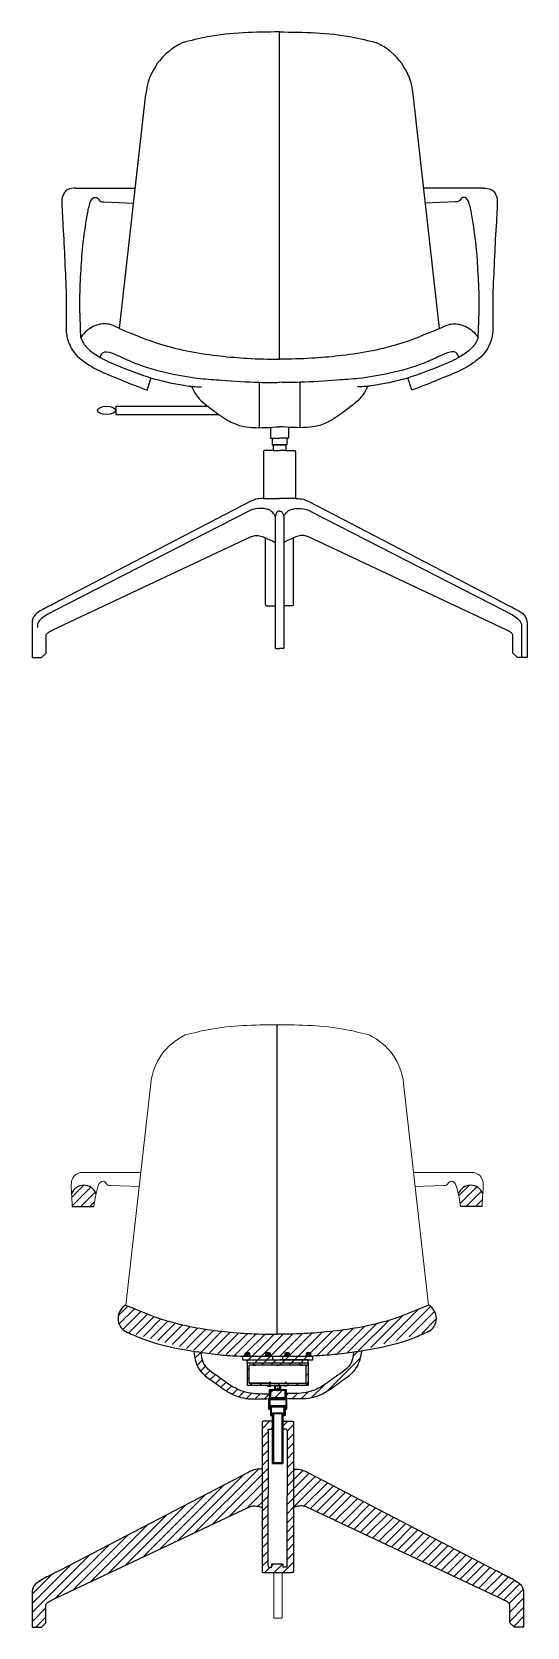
# Model space of a CAD drawing. Header units: inches. Extents: x 10 to 990, y 10 to 623.
# Drawn here: x 764.5 to 831.2, y 406.2 to 621.5 of the extents above; entities that cross this region are included whole.
import ezdxf

# ---------------------------------------------------------------- set-up
doc = ezdxf.new("R2010")
doc.units = ezdxf.units.IN
doc.header["$MEASUREMENT"] = 0

msp = doc.modelspace()

# ---------------------------------------------------------------- hatches: boundary and pattern name
h = msp.add_hatch()
h.set_pattern_fill('ANSI31', color=256, scale=7)
edge = h.paths.add_edge_path()
edge.add_spline(control_points=[(793.83, 422.38), (793.91, 422.41), (794.08, 422.46), (794.32, 422.53), (794.62, 422.53), (794.94, 422.49), (795.26, 422.4), (795.44, 422.34), (795.51, 422.31)], knot_values=[0, 0, 0, 0, 0.261248, 0.527788, 0.746291, 1.159919, 1.498994, 1.723668, 1.723668, 1.723668, 1.723668], degree=3, periodic=0)
edge.add_line((795.51, 422.31), (795.51, 427.5))
edge.add_spline(control_points=[(795.51, 427.5), (795.44, 427.5), (795.07, 427.5), (794.44, 427.44), (793.93, 427.19), (793.7, 427.08)], knot_values=[0, 0, 0, 0, 0.195656, 1.108216, 1.877017, 1.877017, 1.877017, 1.877017], degree=3, periodic=0)
edge.add_line((793.7, 427.08), (768.22, 413.81))
edge.add_spline(control_points=[(768.22, 413.81), (767.56, 413.47), (766.68, 413.01), (765.48, 412.38), (764.68, 411.82), (764.48, 411.03), (764.49, 410.64), (764.49, 410.55)], knot_values=[0, 0, 0, 0, 2.216049, 2.969979, 4.104158, 4.99479, 5.270505, 5.270505, 5.270505, 5.270505], degree=3, periodic=0)
edge.add_line((764.49, 410.55), (764.49, 406.15))
edge.add_line((764.49, 406.15), (765.75, 406.15))
edge.add_line((765.75, 406.15), (766.37, 406.75))
edge.add_line((766.37, 406.75), (766.37, 408.69))
edge.add_spline(control_points=[(766.37, 408.69), (766.37, 408.73), (766.37, 408.85), (766.37, 409.03), (766.38, 409.32), (766.72, 409.6), (767.02, 409.74), (767.2, 409.83)], knot_values=[0, 0, 0, 0, 0.130283, 0.359169, 0.54145, 0.962798, 1.560758, 1.560758, 1.560758, 1.560758], degree=3, periodic=0)
edge.add_line((767.2, 409.83), (793.83, 422.38))
edge = h.paths.add_edge_path()
edge.add_spline(control_points=[(801.57, 427.08), (801.34, 427.19), (800.83, 427.44), (800.19, 427.5), (799.82, 427.5), (799.76, 427.5)], knot_values=[0, 0, 0, 0, 0.768801, 1.681361, 1.877017, 1.877017, 1.877017, 1.877017], degree=3, periodic=0)
edge.add_line((799.76, 427.5), (799.76, 422.31))
edge.add_spline(control_points=[(799.76, 422.31), (799.83, 422.34), (800.01, 422.4), (800.32, 422.49), (800.64, 422.53), (800.94, 422.53), (801.19, 422.46), (801.35, 422.41), (801.44, 422.38)], knot_values=[0, 0, 0, 0, 0.224673, 0.563749, 0.977376, 1.19588, 1.462419, 1.723668, 1.723668, 1.723668, 1.723668], degree=3, periodic=0)
edge.add_line((801.44, 422.38), (828.25, 409.74))
edge.add_spline(control_points=[(828.07, 409.83), (828.24, 409.74), (828.54, 409.6), (828.88, 409.32), (828.89, 409.03), (828.89, 408.85), (828.89, 408.73), (828.89, 408.69)], knot_values=[0, 0, 0, 0, 0.59796, 1.019308, 1.201589, 1.430475, 1.560758, 1.560758, 1.560758, 1.560758], degree=3, periodic=0)
edge.add_line((828.89, 408.69), (828.89, 406.75))
edge.add_line((828.89, 406.75), (829.52, 406.15))
edge.add_line((829.52, 406.15), (830.77, 406.15))
edge.add_line((830.77, 406.15), (830.77, 410.55))
edge.add_spline(control_points=[(830.77, 410.55), (830.78, 410.64), (830.78, 411.03), (830.58, 411.82), (829.78, 412.38), (828.58, 413.01), (827.7, 413.47), (827.04, 413.81)], knot_values=[0, 0, 0, 0, 0.275715, 1.166347, 2.300526, 3.054456, 5.270505, 5.270505, 5.270505, 5.270505], degree=3, periodic=0)
edge.add_line((827.04, 413.81), (801.57, 427.08))
edge = h.paths.add_edge_path()
edge.add_spline(control_points=[(772.84, 462.93), (772.91, 463.51), (772.99, 464.09), (773.12, 464.69)], knot_values=[0, 0, 0, 0, 1.823628, 1.823628, 1.823628, 1.823628], degree=3, periodic=0)
edge.add_arc((771.47, 464.04), 1.77, 21.4575, 158.5425)
edge.add_spline(control_points=[(769.82, 464.69), (769.85, 464.2), (769.89, 463.61), (769.9, 463.03), (769.91, 462.93)], knot_values=[3.965779, 3.965779, 3.965779, 3.965779, 5.430462, 5.726953, 5.726953, 5.726953, 5.726953], degree=3, periodic=0)
edge.add_line((769.91, 462.93), (772.84, 462.93))
edge = h.paths.add_edge_path()
edge.add_spline(control_points=[(821.97, 464.69), (822.1, 464.09), (822.18, 463.51), (822.25, 462.93)], knot_values=[0, 0, 0, 0, 1.823628, 1.823628, 1.823628, 1.823628], degree=3, periodic=0)
edge.add_line((822.25, 462.93), (825.19, 462.93))
edge.add_spline(control_points=[(825.19, 462.93), (825.19, 463.03), (825.2, 463.61), (825.24, 464.2), (825.27, 464.69)], knot_values=[3.965779, 3.965779, 3.965779, 3.965779, 4.26227, 5.726953, 5.726953, 5.726953, 5.726953], degree=3, periodic=0)
edge.add_arc((823.62, 464.04), 1.77, 21.4575, 158.5425)
h = msp.add_hatch()
h.set_pattern_fill('ANSI31', color=256, scale=7)
edge = h.paths.add_edge_path()
edge.add_spline(control_points=[(802.35, 442.74), (803.2, 442.78), (804.96, 442.88), (808.05, 443.28), (811.79, 443.86), (815.27, 444.82), (817.3, 445.76), (817.95, 446.06)], knot_values=[0, 0, 0, 0, 2.5592, 5.292479, 9.337322, 13.915356, 16.05454, 16.05454, 16.05454, 16.05454], degree=3, periodic=0)
edge.add_arc((816.97, 447.84), 2.03, 298.7385, 420.8161)
edge.add_spline(control_points=[(817.96, 449.61), (816.19, 448.87), (812.07, 447.15), (806.49, 446.2), (801.45, 445.75), (798.92, 445.71), (797.55, 445.69)], knot_values=[0, 0, 0, 0, 5.752287, 13.370302, 16.833237, 20.948242, 20.948242, 20.948242, 20.948242], degree=3, periodic=0)
edge.add_spline(control_points=[(797.55, 445.69), (796.17, 445.71), (793.65, 445.75), (788.6, 446.2), (783.02, 447.15), (778.9, 448.87), (777.13, 449.61)], knot_values=[0, 0, 0, 0, 4.115005, 7.57794, 15.195956, 20.948242, 20.948242, 20.948242, 20.948242], degree=3, periodic=0)
edge.add_arc((778.12, 447.84), 2.03, 119.1839, 241.2615)
edge.add_spline(control_points=[(777.14, 446.06), (777.79, 445.76), (779.82, 444.82), (783.3, 443.85), (787.05, 443.3), (790.17, 442.82), (791.98, 442.77), (792.88, 442.74)], knot_values=[0, 0, 0, 0, 2.139184, 6.717219, 10.762062, 13.499064, 16.18973, 16.18973, 16.18973, 16.18973], degree=3, periodic=0)
edge.add_line((792.88, 442.74), (793.21, 442.74))
edge.add_line((793.21, 442.74), (793.21, 442.85))
edge.add_line((793.21, 442.85), (793.21, 442.94))
edge.add_line((793.21, 442.94), (793.21, 443.03))
edge.add_line((793.21, 443.03), (793.21, 443.12))
edge.add_line((793.21, 443.12), (793.51, 443.23))
edge.add_line((793.51, 443.23), (793.84, 443.12))
edge.add_line((793.84, 443.12), (793.84, 443.03))
edge.add_line((793.84, 443.03), (793.84, 442.94))
edge.add_line((793.84, 442.94), (793.84, 442.85))
edge.add_line((793.84, 442.85), (793.84, 442.74))
edge.add_line((793.84, 442.74), (795.99, 442.74))
edge.add_line((795.99, 442.74), (795.99, 442.85))
edge.add_line((795.99, 442.85), (795.99, 442.94))
edge.add_line((795.99, 442.94), (795.99, 443.03))
edge.add_line((795.99, 443.03), (795.99, 443.12))
edge.add_line((795.99, 443.12), (796.29, 443.23))
edge.add_line((796.29, 443.23), (796.62, 443.12))
edge.add_line((796.62, 443.12), (796.62, 443.03))
edge.add_line((796.62, 443.03), (796.62, 442.94))
edge.add_line((796.62, 442.94), (796.62, 442.85))
edge.add_line((796.62, 442.85), (796.62, 442.74))
edge.add_line((796.62, 442.74), (798.29, 442.74))
edge.add_line((798.29, 442.74), (798.59, 442.74))
edge.add_line((798.59, 442.74), (798.59, 442.85))
edge.add_line((798.59, 442.85), (798.59, 442.94))
edge.add_line((798.59, 442.94), (798.59, 443.03))
edge.add_line((798.59, 443.03), (798.59, 443.12))
edge.add_line((798.59, 443.12), (798.89, 443.23))
edge.add_line((798.89, 443.23), (799.22, 443.12))
edge.add_line((799.22, 443.12), (799.22, 443.03))
edge.add_line((799.22, 443.03), (799.22, 442.94))
edge.add_line((799.22, 442.94), (799.22, 442.85))
edge.add_line((799.22, 442.85), (799.22, 442.74))
edge.add_line((799.22, 442.74), (801.43, 442.74))
edge.add_line((801.43, 442.74), (801.43, 442.85))
edge.add_line((801.43, 442.85), (801.43, 442.94))
edge.add_line((801.43, 442.94), (801.43, 443.03))
edge.add_line((801.43, 443.03), (801.43, 443.12))
edge.add_line((801.43, 443.12), (801.73, 443.23))
edge.add_line((801.73, 443.23), (802.06, 443.12))
edge.add_line((802.06, 443.12), (802.06, 443.03))
edge.add_line((802.06, 443.03), (802.06, 442.94))
edge.add_line((802.06, 442.94), (802.06, 442.85))
edge.add_line((802.06, 442.85), (802.06, 442.74))
edge.add_line((802.06, 442.74), (802.35, 442.74))
edge = h.paths.add_edge_path()
edge.add_spline(control_points=[(796.42, 437.01), (795.63, 436.97), (794.36, 436.91), (792.49, 437.12), (790.74, 437.92), (788.9, 439.34), (786.66, 440.85), (786.41, 442.6), (786.3, 443.38)], knot_values=[0, 0, 0, 0, 2.393381, 3.791658, 5.61141, 8.052947, 10.889306, 13.151921, 13.151921, 13.151921, 13.151921], degree=3, periodic=0)
edge.add_spline(control_points=[(792.88, 442.74), (791.98, 442.77), (790.17, 442.82), (787.05, 443.3), (783.3, 443.85), (779.82, 444.82), (777.79, 445.76), (777.14, 446.06)], knot_values=[0, 0, 0, 0, 2.690666, 5.427668, 9.472511, 14.050546, 16.18973, 16.18973, 16.18973, 16.18973], degree=3, periodic=0)
edge.add_spline(control_points=[(787.24, 443.26), (787.29, 442.79), (787.47, 441.35), (789.58, 440.09), (791.38, 438.65), (793.14, 437.85), (794.82, 437.67), (795.89, 437.66), (796.49, 437.66)], knot_values=[0, 0, 0, 0, 1.370138, 4.206497, 6.648034, 8.467785, 9.866063, 11.675783, 11.675783, 11.675783, 11.675783], degree=3, periodic=0)
edge.add_line((796.49, 437.66), (796.49, 437.01))
edge.add_line((796.49, 437.01), (796.42, 437.01))
edge = h.paths.add_edge_path()
edge.add_spline(control_points=[(798.84, 437.01), (799.58, 436.97), (800.79, 436.91), (802.6, 437.12), (804.35, 437.92), (806.21, 439.34), (808.39, 440.89), (808.8, 442.62), (808.92, 443.43)], knot_values=[0, 0, 0, 0, 2.219374, 3.617651, 5.437403, 7.87894, 10.715299, 13.060626, 13.060626, 13.060626, 13.060626], degree=3, periodic=0)
edge.add_spline(control_points=[(802.35, 442.74), (803.2, 442.78), (804.96, 442.88), (808.05, 443.28), (811.79, 443.86), (815.27, 444.82), (817.3, 445.76), (817.95, 446.06)], knot_values=[0, 0, 0, 0, 2.5592, 5.292479, 9.337322, 13.915356, 16.05454, 16.05454, 16.05454, 16.05454], degree=3, periodic=0)
edge.add_spline(control_points=[(807.85, 443.26), (807.8, 442.79), (807.63, 441.35), (805.51, 440.09), (803.71, 438.65), (801.95, 437.85), (800.33, 437.67), (799.32, 437.67), (798.77, 437.68)], knot_values=[0, 0, 0, 0, 1.370138, 4.206497, 6.648034, 8.467785, 9.866063, 11.507435, 11.507435, 11.507435, 11.507435], degree=3, periodic=0)
edge.add_line((798.77, 437.68), (798.77, 437.01))
edge.add_line((798.77, 437.01), (798.84, 437.01))
h = msp.add_hatch()
h.set_pattern_fill('ANSI31', color=256, scale=7)
edge = h.paths.add_edge_path()
edge.add_spline(control_points=[(799.76, 433.75), (799.76, 433.79), (799.77, 433.85), (799.71, 433.91), (799.62, 433.94), (799.5, 433.94), (799.34, 433.94), (799.18, 433.94), (798.98, 433.94), (798.7, 433.94), (798.47, 433.94), (798.32, 433.94)], knot_values=[0, 0, 0, 0, 0.114966, 0.167364, 0.252714, 0.389129, 0.534751, 0.71618, 0.885675, 1.117239, 1.564046, 1.564046, 1.564046, 1.564046], degree=3, periodic=0)
edge.add_line((798.32, 433.94), (798.32, 432.9))
edge.add_line((798.32, 432.9), (798.73, 432.9))
edge.add_spline(control_points=[(798.61, 432.9), (798.71, 432.89), (798.86, 432.88), (798.87, 432.74), (798.87, 432.69)], knot_values=[0, 0, 0, 0, 0.242622, 0.379931, 0.379931, 0.379931, 0.379931], degree=3, periodic=0)
edge.add_line((798.87, 432.69), (798.87, 423.91))
edge.add_line((798.87, 423.91), (798.87, 414.33))
edge.add_spline(control_points=[(798.87, 414.45), (798.87, 414.39), (798.86, 414.25), (798.71, 414.24), (798.61, 414.24)], knot_values=[0, 0, 0, 0, 0.137309, 0.379931, 0.379931, 0.379931, 0.379931], degree=3, periodic=0)
edge.add_line((798.61, 414.24), (798.31, 414.24))
edge.add_line((798.31, 414.24), (798.31, 414.68))
edge.add_line((798.31, 414.68), (796.81, 414.68))
edge.add_line((796.81, 414.68), (796.81, 414.24))
edge.add_line((796.81, 414.24), (796.44, 414.24))
edge.add_spline(control_points=[(796.56, 414.24), (796.47, 414.24), (796.31, 414.25), (796.31, 414.39), (796.31, 414.45)], knot_values=[0, 0, 0, 0, 0.242622, 0.379931, 0.379931, 0.379931, 0.379931], degree=3, periodic=0)
edge.add_line((796.31, 414.45), (796.31, 423.91))
edge.add_line((796.31, 423.91), (796.31, 432.81))
edge.add_spline(control_points=[(796.31, 432.69), (796.31, 432.74), (796.31, 432.88), (796.47, 432.89), (796.56, 432.9)], knot_values=[0, 0, 0, 0, 0.137309, 0.379931, 0.379931, 0.379931, 0.379931], degree=3, periodic=0)
edge.add_line((796.56, 432.9), (796.93, 432.9))
edge.add_line((796.93, 432.9), (796.93, 433.94))
edge.add_spline(control_points=[(796.93, 433.94), (796.79, 433.94), (796.56, 433.94), (796.28, 433.94), (796.09, 433.94), (795.92, 433.94), (795.77, 433.94), (795.65, 433.94), (795.56, 433.91), (795.5, 433.85), (795.5, 433.79), (795.51, 433.75)], knot_values=[0, 0, 0, 0, 0.435614, 0.667177, 0.836673, 1.018101, 1.163724, 1.300139, 1.385489, 1.437886, 1.552852, 1.552852, 1.552852, 1.552852], degree=3, periodic=0)
edge.add_line((795.51, 433.75), (795.51, 413.72))
edge.add_spline(control_points=[(795.51, 413.72), (795.51, 413.67), (795.51, 413.53), (795.66, 413.52), (795.76, 413.51)], knot_values=[0, 0, 0, 0, 0.137309, 0.379931, 0.379931, 0.379931, 0.379931], degree=3, periodic=0)
edge.add_line((795.76, 413.51), (799.51, 413.51))
edge.add_spline(control_points=[(799.51, 413.51), (799.6, 413.52), (799.76, 413.53), (799.76, 413.67), (799.76, 413.72)], knot_values=[0, 0, 0, 0, 0.242622, 0.379931, 0.379931, 0.379931, 0.379931], degree=3, periodic=0)
edge.add_line((799.76, 413.72), (799.76, 433.75))
h.paths.add_polyline_path([(798.62, 436.06), (796.65, 436.06), (796.65, 434.72), (796.93, 434.72), (796.93, 434.86), (796.79, 434.86), (796.78, 435.91), (798.47, 435.91), (798.47, 434.86), (798.32, 434.85), (798.32, 434.72), (798.62, 434.72)])
h.paths.add_polyline_path([(798.84, 437.01), (796.42, 437.01), (796.42, 435.58), (796.65, 435.58), (796.65, 435.72), (796.57, 435.72), (796.57, 436.89), (798.7, 436.89), (798.7, 435.72), (798.62, 435.72), (798.62, 435.58), (798.84, 435.58)])
h.paths.add_polyline_path([(798.77, 438.24), (798, 438.24), (797.91, 438.24), (797.67, 438.24), (797.67, 438.21), (797.67, 438.11), (797.7, 438.11), (797.7, 438.07), (797.53, 438.07), (797.53, 438.11), (797.56, 438.11), (797.56, 438.24), (797.22, 438.24), (796.49, 438.24), (796.49, 437.01), (798.77, 437.01)])
h.paths.add_polyline_path([(798, 438.74), (797.22, 438.74), (797.22, 438.24), (797.56, 438.24), (797.56, 438.26), (797.56, 438.32), (797.29, 438.32), (797.29, 438.67), (797.91, 438.67), (797.91, 438.32), (797.71, 438.32), (797.67, 438.32), (797.67, 438.3), (797.67, 438.24), (797.91, 438.24), (798, 438.24)])
h.paths.add_polyline_path([(801.74, 441.83), (793.5, 441.83), (793.5, 438.84), (801.74, 438.84)])
h.paths.add_polyline_path([(793.78, 439.08), (793.78, 441.54), (801.46, 441.54), (801.46, 439.08)], flags=16)
h.paths.add_polyline_path([(798.76, 439.08), (798.6, 439.08), (798.6, 439.12), (798.6, 439.16), (798.68, 439.18), (798.76, 439.16), (798.76, 439.12)], flags=16)
h.paths.add_polyline_path([(796.64, 439.08), (796.48, 439.08), (796.48, 439.12), (796.48, 439.16), (796.56, 439.18), (796.64, 439.16), (796.64, 439.12)], flags=16)
h.paths.add_polyline_path([(799.01, 438.84), (796.21, 438.84), (796.21, 438.74), (799.01, 438.74)])
h.paths.add_polyline_path([(796.94, 442.74), (792.88, 442.74), (792.88, 442.26), (793.5, 442.26), (796.94, 442.26)])
h.paths.add_polyline_path([(802.35, 442.74), (798.29, 442.74), (798.29, 442.26), (801.74, 442.26), (802.35, 442.26)])
h.paths.add_polyline_path([(801.74, 442.26), (793.5, 442.26), (793.5, 441.83), (801.74, 441.83)])
h.paths.add_polyline_path([(798.32, 434.85), (798.32, 434.85), (798.32, 435.09), (796.93, 435.09), (796.93, 428.24), (798.32, 428.24)])
h.paths.add_polyline_path([(797.04, 434.97), (798.19, 434.97), (798.19, 428.36), (797.04, 428.36)], flags=16)

# ---------------------------------------------------------------- linework, layer by layer
for p, q in [((797.86, 577.34), (797.86, 621.53)), ((797.86, 577.34), (797.86, 621.53)), ((776.28, 581.48), (779.84, 613.13)), ((819.44, 581.48), (815.88, 613.13)), ((770.41, 600.44), (778.41, 600.44)), ((825.31, 600.44), (817.31, 600.44)), ((774.19, 598.58), (778.21, 598.41)), ((821.53, 598.58), (817.5, 598.41)), ((780.03, 573.16), (780.57, 574.81)), ((795.13, 574.22), (795.13, 568.1)), ((800.59, 574.22), (800.59, 568.1)), ((815.68, 573.16), (815.15, 574.81)), ((775.77, 571.02), (788.16, 571.02)), ((775.77, 571.02), (775.77, 569.87)), ((775.77, 569.87), (789.73, 569.87)), ((796.64, 568.15), (796.64, 566.67)), ((796.64, 566.67), (797.86, 566.67)), ((796.86, 566.67), (796.86, 565.8)), ((799.08, 566.67), (797.86, 566.67)), ((798.85, 566.67), (798.85, 565.8)), ((799.08, 568.15), (799.08, 566.67)), ((795.72, 564.83), (795.72, 558.53)), ((796.86, 565.8), (797.86, 565.8)), ((797.86, 565.8), (797.01, 565.8)), ((797.01, 565.8), (797.01, 565.02)), ((797.01, 565.02), (797.86, 565.02)), ((798.85, 565.8), (797.86, 565.8)), ((797.86, 565.8), (798.7, 565.8)), ((798.7, 565.02), (797.86, 565.02)), ((798.7, 565.8), (798.7, 565.02)), ((800, 564.83), (800, 558.53)), ((793.9, 558.11), (768.25, 544.75)), ((795.72, 558.53), (797.86, 558.53)), ((800, 558.53), (797.86, 558.53)), ((801.82, 558.11), (827.47, 544.75)), ((793.62, 556.78), (767.57, 543.41)), ((797.29, 556.11), (797.29, 538.34)), ((798.43, 556.11), (798.43, 538.34)), ((802.1, 556.78), (828.15, 543.41)), ((767.22, 540.74), (794.03, 553.38)), ((795.97, 544.25), (795.97, 553.22)), ((799.75, 544.25), (799.75, 553.22)), ((828.5, 540.74), (801.69, 553.38)), ((796.23, 544.04), (797.29, 544.04)), ((799.49, 544.04), (798.43, 544.04)), ((764.49, 541.47), (764.49, 537.05)), ((830.49, 541.13), (830.49, 537.05)), ((831.23, 541.47), (831.23, 537.05)), ((766.39, 537.65), (766.39, 539.6)), ((829.33, 537.65), (829.33, 539.6)), ((764.49, 537.05), (765.76, 537.05)), ((765.76, 537.05), (766.39, 537.65)), ((797.38, 538.27), (797.86, 538.27)), ((798.34, 538.27), (797.86, 538.27)), ((829.96, 537.05), (829.33, 537.65)), ((831.23, 537.05), (829.96, 537.05)), ((797.55, 445.69), (797.55, 487.49)), ((797.55, 445.69), (797.55, 487.49)), ((797.55, 445.69), (797.55, 487.49)), ((769.91, 462.93), (772.84, 462.93)), ((825.19, 462.93), (822.25, 462.93)), ((792.88, 442.74), (798.29, 442.74)), ((792.88, 442.74), (792.88, 442.26)), ((792.88, 442.26), (793.5, 442.26)), ((793.51, 443.23), (793.21, 443.12)), ((793.84, 443.12), (793.21, 443.12)), ((793.21, 443.12), (793.21, 443.03)), ((793.84, 443.03), (793.21, 443.03)), ((793.21, 443.03), (793.21, 442.94)), ((793.84, 442.94), (793.21, 442.94)), ((793.21, 442.94), (793.21, 442.85)), ((793.21, 442.74), (793.21, 442.85)), ((793.21, 442.85), (793.84, 442.85)), ((793.84, 442.74), (793.21, 442.74)), ((793.5, 442.26), (801.74, 442.26)), ((793.5, 441.83), (793.5, 442.26)), ((793.5, 442.26), (797.02, 442.26)), ((793.5, 441.83), (801.74, 441.83)), ((793.5, 441.83), (793.5, 438.84)), ((793.84, 443.12), (793.51, 443.23)), ((801.46, 441.54), (793.78, 441.54)), ((793.78, 439.08), (793.78, 441.54)), ((793.84, 443.03), (793.84, 443.12)), ((793.84, 442.94), (793.84, 443.03)), ((793.84, 442.85), (793.84, 442.94)), ((793.84, 442.85), (793.84, 442.74)), ((794.24, 441.47), (794.24, 441.54)), ((794.65, 441.54), (794.65, 441.47)), ((796.29, 443.23), (795.99, 443.12)), ((796.62, 443.12), (795.99, 443.12)), ((795.99, 443.12), (795.99, 443.03)), ((796.62, 443.03), (795.99, 443.03)), ((795.99, 443.03), (795.99, 442.94)), ((796.62, 442.94), (795.99, 442.94)), ((795.99, 442.94), (795.99, 442.85)), ((795.99, 442.74), (795.99, 442.85)), ((795.99, 442.85), (796.62, 442.85)), ((796.62, 442.74), (795.99, 442.74)), ((796.62, 443.12), (796.29, 443.23)), ((796.62, 443.03), (796.62, 443.12)), ((796.62, 442.94), (796.62, 443.03)), ((796.62, 442.85), (796.62, 442.94)), ((796.62, 442.85), (796.62, 442.74)), ((796.94, 442.26), (796.94, 442.74)), ((797.45, 441.47), (797.45, 441.54)), ((797.86, 441.54), (797.86, 441.47)), ((801.74, 442.26), (797.91, 442.26)), ((798.29, 442.26), (798.29, 442.74)), ((798.29, 442.74), (802.35, 442.74)), ((798.89, 443.23), (798.59, 443.12)), ((799.22, 443.12), (798.59, 443.12)), ((798.59, 443.12), (798.59, 443.03)), ((799.22, 443.03), (798.59, 443.03)), ((798.59, 443.03), (798.59, 442.94)), ((799.22, 442.94), (798.59, 442.94)), ((798.59, 442.94), (798.59, 442.85)), ((798.59, 442.74), (798.59, 442.85)), ((798.59, 442.85), (799.22, 442.85)), ((799.22, 442.74), (798.59, 442.74)), ((799.22, 443.12), (798.89, 443.23)), ((799.22, 443.03), (799.22, 443.12)), ((799.22, 442.94), (799.22, 443.03)), ((799.22, 442.85), (799.22, 442.94)), ((799.22, 442.85), (799.22, 442.74)), ((800.62, 441.47), (800.62, 441.54)), ((801.04, 441.54), (801.04, 441.47)), ((801.73, 443.23), (801.43, 443.12)), ((802.06, 443.12), (801.43, 443.12)), ((801.43, 443.12), (801.43, 443.03)), ((802.06, 443.03), (801.43, 443.03)), ((801.43, 443.03), (801.43, 442.94)), ((802.06, 442.94), (801.43, 442.94)), ((801.43, 442.94), (801.43, 442.85)), ((801.43, 442.74), (801.43, 442.85)), ((801.43, 442.85), (802.06, 442.85)), ((802.06, 442.74), (801.43, 442.74)), ((801.46, 439.08), (801.46, 441.54)), ((802.06, 443.12), (801.73, 443.23)), ((801.74, 441.83), (801.74, 442.26)), ((801.74, 442.26), (802.35, 442.26)), ((801.74, 441.83), (801.74, 438.84)), ((802.06, 443.03), (802.06, 443.12)), ((802.06, 442.94), (802.06, 443.03)), ((802.06, 442.85), (802.06, 442.94)), ((802.06, 442.85), (802.06, 442.74)), ((802.35, 442.26), (802.35, 442.74)), ((794.65, 441.47), (794.24, 441.47)), ((797.86, 441.47), (797.45, 441.47)), ((801.04, 441.47), (800.62, 441.47)), ((793.5, 438.84), (801.74, 438.84)), ((793.78, 439.08), (801.46, 439.08)), ((796.48, 439.08), (793.78, 439.08)), ((796.21, 438.74), (796.21, 438.84)), ((796.21, 438.84), (796.48, 438.84)), ((799.01, 438.74), (796.21, 438.74)), ((796.21, 438.74), (796.43, 438.74)), ((796.43, 438.74), (796.43, 438.69)), ((796.43, 438.69), (796.7, 438.69)), ((796.56, 439.18), (796.48, 439.16)), ((796.64, 439.16), (796.48, 439.16)), ((796.48, 439.16), (796.48, 439.12)), ((796.48, 439.08), (796.48, 439.12)), ((796.48, 439.12), (796.64, 439.12)), ((796.64, 439.08), (796.48, 439.08)), ((796.49, 437.01), (796.49, 438.24)), ((796.49, 438.24), (797.22, 438.24)), ((796.64, 439.16), (796.56, 439.18)), ((796.64, 439.12), (796.64, 439.16)), ((796.64, 439.12), (796.64, 439.08)), ((798.63, 438.11), (796.64, 438.11)), ((796.64, 438.11), (796.64, 438.11)), ((796.64, 438.11), (796.64, 437.15)), ((796.7, 438.69), (796.7, 438.74)), ((797.22, 438.24), (797.22, 438.74)), ((797.56, 438.24), (797.22, 438.24)), ((797.91, 438.67), (797.29, 438.67)), ((797.29, 438.67), (797.29, 438.32)), ((797.29, 438.32), (797.91, 438.32)), ((797.53, 438.07), (797.53, 438.11)), ((797.53, 438.11), (797.56, 438.11)), ((797.7, 438.07), (797.53, 438.07)), ((797.61, 438.37), (797.56, 438.35)), ((797.67, 438.35), (797.56, 438.35)), ((797.56, 438.35), (797.56, 438.32)), ((797.56, 438.32), (797.67, 438.32)), ((797.56, 438.32), (797.56, 438.11)), ((797.67, 438.3), (797.56, 438.3)), ((797.56, 438.3), (797.56, 438.28)), ((797.56, 438.28), (797.67, 438.28)), ((797.67, 438.26), (797.56, 438.26)), ((797.56, 438.26), (797.56, 438.23)), ((797.56, 438.23), (797.67, 438.23)), ((797.67, 438.21), (797.56, 438.21)), ((797.56, 438.21), (797.56, 438.19)), ((797.56, 438.19), (797.67, 438.19)), ((797.67, 438.17), (797.56, 438.17)), ((797.56, 438.17), (797.56, 438.15)), ((797.56, 438.15), (797.67, 438.15)), ((797.67, 438.13), (797.56, 438.13)), ((797.67, 438.35), (797.61, 438.37)), ((797.67, 438.32), (797.67, 438.35)), ((797.67, 438.32), (797.67, 438.11)), ((797.67, 438.32), (797.67, 438.3)), ((797.67, 438.28), (797.67, 438.26)), ((798, 438.24), (797.67, 438.24)), ((797.67, 438.23), (797.67, 438.21)), ((797.67, 438.19), (797.67, 438.17)), ((797.67, 438.15), (797.67, 438.13)), ((797.67, 438.11), (797.7, 438.11)), ((797.7, 438.11), (797.7, 438.07)), ((797.91, 438.32), (797.71, 438.32)), ((797.91, 438.32), (797.91, 438.67)), ((798, 438.24), (797.91, 438.24)), ((799.01, 438.74), (798, 438.74)), ((798, 438.74), (798, 438.24)), ((798, 438.24), (798.77, 438.24)), ((798.55, 438.69), (798.55, 438.74)), ((798.82, 438.69), (798.55, 438.69)), ((798.68, 439.18), (798.6, 439.16)), ((798.76, 439.16), (798.6, 439.16)), ((798.6, 439.16), (798.6, 439.12)), ((798.6, 439.08), (798.6, 439.12)), ((798.6, 439.12), (798.76, 439.12)), ((798.76, 439.08), (798.6, 439.08)), ((798.63, 437.15), (798.63, 438.11)), ((798.63, 438.11), (798.63, 438.11)), ((798.76, 439.16), (798.68, 439.18)), ((798.76, 439.12), (798.76, 439.16)), ((798.76, 439.12), (798.76, 439.08)), ((798.77, 438.24), (798.77, 437.01)), ((799.01, 438.74), (798.82, 438.74)), ((798.82, 438.74), (798.82, 438.69)), ((799.01, 438.84), (799.01, 438.74)), ((801.74, 438.84), (801.46, 438.84)), ((796.42, 435.58), (796.42, 437.01)), ((796.42, 437.01), (798.84, 437.01)), ((796.42, 435.58), (796.65, 435.58)), ((796.57, 436.89), (798.7, 436.89)), ((796.57, 436.89), (796.57, 435.72)), ((796.65, 435.72), (796.57, 435.72)), ((796.64, 437.2), (796.64, 437.2)), ((796.64, 437.15), (798.63, 437.15)), ((796.65, 436.06), (796.65, 434.72)), ((796.65, 436.06), (798.62, 436.06)), ((796.65, 436.06), (796.78, 436.06)), ((796.79, 434.86), (796.78, 435.91)), ((796.78, 435.91), (796.78, 435.91)), ((796.78, 435.91), (798.47, 435.91)), ((796.93, 428.24), (796.93, 435.09)), ((796.93, 435.09), (798.32, 435.09)), ((796.93, 435.09), (797.04, 435.09)), ((797.3, 437.01), (797.15, 437.01)), ((798.32, 435.09), (798.32, 434.72)), ((798.47, 434.86), (798.47, 435.91)), ((798.62, 436.06), (798.62, 434.72)), ((798.7, 435.72), (798.62, 435.72)), ((798.84, 435.58), (798.62, 435.58)), ((798.7, 436.89), (798.7, 435.72)), ((798.84, 435.58), (798.84, 437.01)), ((795.51, 433.75), (795.51, 413.72)), ((796.65, 434.72), (796.93, 434.72)), ((796.65, 434.72), (796.93, 434.72)), ((796.93, 434.86), (796.79, 434.86)), ((796.93, 434.86), (796.79, 434.86)), ((796.79, 434.72), (796.79, 434.72)), ((796.79, 434.72), (796.79, 434.72)), ((796.93, 434.72), (796.93, 434.86)), ((796.93, 434.72), (796.93, 434.86)), ((797.04, 434.97), (797.04, 428.36)), ((798.19, 434.97), (797.04, 434.97)), ((798.19, 434.97), (797.04, 434.97)), ((798.19, 434.97), (798.19, 428.36)), ((798.32, 434.85), (798.47, 434.86)), ((798.32, 434.85), (798.47, 434.86)), ((798.32, 434.72), (798.32, 434.85)), ((798.32, 434.85), (798.32, 428.24)), ((798.32, 434.72), (798.32, 434.85)), ((798.62, 434.72), (798.32, 434.72)), ((798.32, 434.72), (798.47, 434.72)), ((798.62, 434.72), (798.32, 434.72)), ((798.32, 434.72), (798.47, 434.72)), ((799.76, 433.75), (799.76, 413.72)), ((796.31, 432.69), (796.31, 423.91)), ((796.56, 432.9), (796.93, 432.9)), ((796.56, 432.9), (796.93, 432.9)), ((798.61, 432.9), (798.32, 432.9)), ((798.61, 432.9), (798.32, 432.9)), ((798.87, 432.69), (798.87, 423.91)), ((793.7, 427.08), (768.22, 413.81)), ((795.51, 427.5), (795.51, 427.5)), ((796.93, 428.24), (798.32, 428.24)), ((797.04, 428.36), (798.19, 428.36)), ((799.76, 427.5), (799.76, 427.5)), ((801.57, 427.08), (827.04, 413.81)), ((767.2, 409.83), (793.83, 422.38)), ((796.31, 414.45), (796.31, 423.91)), ((798.87, 414.45), (798.87, 423.91)), ((828.07, 409.83), (801.44, 422.38)), ((796.56, 414.24), (796.81, 414.24)), ((796.81, 414.24), (796.81, 414.68)), ((796.81, 414.68), (798.31, 414.68)), ((798.31, 414.68), (798.31, 414.24)), ((798.61, 414.24), (798.31, 414.24)), ((795.76, 413.51), (799.51, 413.51)), ((764.49, 410.55), (764.49, 406.15)), ((830.77, 410.55), (830.77, 406.15)), ((766.37, 406.75), (766.37, 408.69)), ((828.89, 406.75), (828.89, 408.69)), ((764.49, 406.15), (765.75, 406.15)), ((765.75, 406.15), (766.37, 406.75)), ((829.52, 406.15), (828.89, 406.75)), ((830.77, 406.15), (829.52, 406.15))]:
    msp.add_line(p, q)
at = {"lineweight": 13}
for p, q in [((797.55, 445.69), (797.55, 487.49)), ((777.13, 449.61), (780.5, 479.55)), ((817.96, 449.61), (814.59, 479.55)), ((771.58, 467.54), (779.15, 467.54)), ((823.51, 467.54), (815.94, 467.54)), ((775.15, 465.78), (778.96, 465.62)), ((819.94, 465.78), (816.13, 465.62)), ((797.07, 413.51), (797.07, 407.44)), ((798.2, 413.51), (798.2, 407.44)), ((797.16, 407.37), (797.63, 407.37)), ((798.11, 407.37), (797.63, 407.37))]:
    msp.add_line(p, q, dxfattribs=at)
for centre, radius, start, end in [((788.42, 612.25), 8.63, 115.143, 174.1105), ((807.3, 612.25), 8.63, 5.8895, 64.857), ((771.47, 464.04), 1.77, 21.4575, 158.5425), ((823.62, 464.04), 1.77, 21.4575, 158.5425), ((778.12, 447.84), 2.03, 119.1839, 241.2615), ((816.97, 447.84), 2.03, 298.7385, 60.8161)]:
    msp.add_arc(centre, radius, start, end)
for centre, start, end in [((788.62, 478.71), 115.143, 174.1105), ((806.47, 478.71), 5.8895, 64.857)]:
    msp.add_arc(centre, 8.16, start, end, dxfattribs=at)
msp.add_ellipse((774.54, 570.43), major_axis=(1.23, 0), ratio=0.458694)
for points in [[(797.86, 621.53), (788.16, 620.85), (784.75, 620.06)], [(797.86, 621.53), (807.56, 620.85), (810.96, 620.06)], [(770.41, 600.44), (770.13, 600.44), (769.01, 600.03), (768.56, 599.17), (768.51, 598.23), (768.63, 595.87), (769.09, 586.52)], [(771.07, 580.29), (771.02, 581.77), (770.94, 584.96), (771.07, 588.9), (771.35, 592.64), (771.93, 596.73), (772.3, 598.37), (772.84, 599.15), (773.22, 599.15), (773.63, 598.7), (774.19, 598.58)], [(824.64, 580.29), (824.7, 581.77), (824.78, 584.96), (824.64, 588.9), (824.37, 592.64), (823.79, 596.73), (823.42, 598.37), (822.87, 599.15), (822.49, 599.15), (822.09, 598.7), (821.53, 598.58)], [(825.31, 600.44), (825.59, 600.44), (826.7, 600.03), (827.15, 599.17), (827.21, 598.23), (827.09, 595.87), (826.63, 586.52)], [(769.09, 586.52), (769.09, 583.94), (769.09, 582.65), (769.09, 581.42), (769.23, 580.16), (769.62, 579.17), (770.39, 577.97), (771.43, 577.07), (772.8, 576.17), (775.01, 575.16), (778.02, 573.93), (780.03, 573.16)], [(826.63, 586.52), (826.63, 583.94), (826.63, 582.65), (826.63, 581.42), (826.48, 580.16), (826.1, 579.17), (825.33, 577.97), (824.29, 577.07), (822.92, 576.17), (820.71, 575.16), (817.7, 573.93), (815.68, 573.16)], [(776.28, 581.48), (775.11, 582), (773.4, 582), (771.89, 581.19), (771.07, 580.29)], [(819.44, 581.48), (820.6, 582), (822.31, 582), (823.83, 581.19), (824.64, 580.29)], [(771.07, 580.29), (771.35, 579.66), (772.29, 578.53), (773.68, 577.59)], [(776.28, 581.48), (781.96, 579.32), (789.86, 577.78), (793.51, 577.46), (797.86, 577.34)], [(819.44, 581.48), (813.76, 579.32), (805.85, 577.78), (802.21, 577.46), (797.86, 577.34)], [(824.64, 580.29), (824.37, 579.66), (823.43, 578.53), (822.04, 577.59)], [(773.68, 577.59), (773.89, 578.05), (776.29, 577.73)], [(773.68, 577.59), (774.11, 577.35), (776.66, 576.23), (779.54, 575.14), (781.99, 574.42), (784.17, 573.95), (786.18, 573.66), (787.35, 573.59)], [(776.29, 577.73), (778.36, 576.82), (783, 575.45), (787.22, 574.74), (790.09, 574.52), (795.13, 574.22), (797.86, 574.22)], [(819.43, 577.73), (817.36, 576.82), (812.72, 575.45), (808.5, 574.74), (805.63, 574.52), (800.59, 574.22), (797.86, 574.22)], [(822.04, 577.59), (821.61, 577.35), (819.06, 576.23), (816.18, 575.14), (813.73, 574.42), (811.55, 573.95), (809.54, 573.66), (808.36, 573.59)], [(822.04, 577.59), (821.83, 578.05), (819.43, 577.73)], [(785.97, 573.68), (786.58, 572.58), (788.78, 570.54), (790.91, 569.08), (792.68, 568.33), (794.14, 568.12), (797.86, 568.23)], [(809.75, 573.68), (809.13, 572.58), (806.93, 570.54), (804.81, 569.08), (803.04, 568.33), (801.57, 568.12), (797.86, 568.23)], [(797.01, 565.02), (796.71, 565.02), (796.48, 565.02), (796.31, 565.02), (796.13, 565.02), (795.98, 565.02), (795.84, 565.01), (795.76, 564.98), (795.73, 564.94), (795.72, 564.83)], [(798.7, 565.02), (799, 565.02), (799.24, 565.02), (799.41, 565.02), (799.59, 565.02), (799.74, 565.02), (799.87, 565.01), (799.95, 564.98), (799.99, 564.94), (800, 564.83)], [(795.72, 558.53), (795.52, 558.53), (794.61, 558.42), (793.9, 558.11)], [(800, 558.53), (800.2, 558.53), (801.11, 558.42), (801.82, 558.11)], [(795.78, 557.16), (794.27, 557.06), (793.96, 556.95), (793.62, 556.78)], [(797.29, 556.11), (797.24, 556.22), (796.94, 556.62), (796.74, 556.82), (796.54, 556.96), (796.33, 557.04), (796.1, 557.11), (795.78, 557.16)], [(797.86, 556.82), (797.69, 556.82), (797.42, 556.51), (797.29, 556.11)], [(797.86, 556.82), (798.03, 556.82), (798.3, 556.51), (798.43, 556.11)], [(798.43, 556.11), (798.48, 556.22), (798.78, 556.62), (798.98, 556.82), (799.18, 556.96), (799.39, 557.04), (799.62, 557.11), (799.94, 557.16)], [(799.94, 557.16), (801.44, 557.06), (801.75, 556.95), (802.1, 556.78)], [(794.03, 553.38), (794.28, 553.46), (794.54, 553.52), (794.76, 553.53), (795.17, 553.48), (795.5, 553.39), (796.13, 553.15), (796.97, 552.75), (797.11, 552.67), (797.22, 552.6), (797.29, 552.52)], [(801.69, 553.38), (801.44, 553.46), (801.18, 553.52), (800.96, 553.53), (800.54, 553.48), (800.21, 553.39), (799.59, 553.15), (798.74, 552.75), (798.61, 552.67), (798.5, 552.6), (798.43, 552.52)], [(768.25, 544.75), (766.27, 543.72), (765.6, 543.36), (764.74, 542.61), (764.49, 541.75), (764.49, 541.47)], [(767.57, 543.41), (767.11, 543.16), (766.47, 542.81), (765.78, 542.32), (765.41, 541.94), (765.25, 541.55), (765.23, 541.13)], [(795.97, 544.25), (795.99, 544.11), (796.23, 544.04)], [(799.75, 544.25), (799.72, 544.11), (799.49, 544.04)], [(827.47, 544.75), (829.45, 543.72), (830.11, 543.36), (830.98, 542.61), (831.23, 541.75), (831.23, 541.47)], [(828.15, 543.41), (828.61, 543.16), (829.25, 542.81), (829.94, 542.32), (830.3, 541.94), (830.46, 541.55), (830.49, 541.13)], [(766.39, 539.6), (766.39, 539.73), (766.39, 539.96), (766.41, 540.14), (766.69, 540.46), (767.22, 540.74)], [(829.33, 539.6), (829.33, 539.73), (829.33, 539.96), (829.31, 540.14), (829.03, 540.46), (828.5, 540.74)], [(797.29, 538.34), (797.3, 538.29), (797.38, 538.27)], [(798.43, 538.34), (798.42, 538.29), (798.34, 538.27)], [(777.13, 449.61), (782.51, 447.57), (789.98, 446.1), (793.43, 445.8), (797.55, 445.69)], [(817.96, 449.61), (812.59, 447.57), (805.11, 446.1), (801.66, 445.8), (797.55, 445.69)], [(777.14, 446.06), (779.1, 445.2), (783.49, 443.9), (787.48, 443.23), (790.19, 442.88), (792.88, 442.74)], [(817.95, 446.06), (815.99, 445.2), (811.6, 443.9), (807.61, 443.23), (804.9, 442.91), (802.35, 442.74)], [(786.3, 443.38), (786.88, 441.19), (788.96, 439.26), (790.97, 437.88), (792.65, 437.17), (794.03, 436.97), (796.42, 437.01)], [(787.24, 443.26), (787.53, 441.92), (789.61, 439.99), (791.62, 438.61), (793.29, 437.9), (794.68, 437.7), (796.49, 437.66)], [(807.85, 443.26), (807.56, 441.92), (805.48, 439.99), (803.47, 438.61), (801.8, 437.9), (800.41, 437.7), (798.77, 437.68)], [(808.95, 443.43), (808.21, 441.19), (806.13, 439.26), (804.12, 437.88), (802.45, 437.17), (801.06, 436.97), (798.84, 437.01)], [(796.93, 433.94), (796.5, 433.94), (796.26, 433.94), (796.09, 433.94), (795.91, 433.94), (795.77, 433.94), (795.63, 433.93), (795.55, 433.9), (795.52, 433.86), (795.51, 433.75)], [(796.93, 433.94), (796.5, 433.94), (796.26, 433.94), (796.09, 433.94), (795.91, 433.94), (795.77, 433.94), (795.63, 433.93), (795.55, 433.9), (795.52, 433.86), (795.51, 433.75)], [(798.32, 433.94), (798.77, 433.94), (799, 433.94), (799.17, 433.94), (799.35, 433.94), (799.5, 433.94), (799.63, 433.93), (799.71, 433.9), (799.75, 433.86), (799.76, 433.75)], [(798.32, 433.94), (798.77, 433.94), (799, 433.94), (799.17, 433.94), (799.35, 433.94), (799.5, 433.94), (799.63, 433.93), (799.71, 433.9), (799.75, 433.86), (799.76, 433.75)], [(796.31, 432.69), (796.33, 432.83), (796.56, 432.9)], [(798.87, 432.69), (798.84, 432.83), (798.61, 432.9)], [(795.51, 427.5), (795.31, 427.5), (794.41, 427.38), (793.7, 427.08)], [(799.76, 427.5), (799.95, 427.5), (800.86, 427.38), (801.57, 427.08)], [(793.83, 422.38), (794.08, 422.46), (794.34, 422.52), (794.56, 422.52), (794.97, 422.47), (795.29, 422.39), (795.51, 422.31)], [(801.44, 422.38), (801.19, 422.46), (800.93, 422.52), (800.71, 422.52), (800.3, 422.47), (799.97, 422.39), (799.76, 422.31)], [(768.22, 413.81), (766.26, 412.79), (765.6, 412.42), (764.74, 411.68), (764.49, 410.82), (764.49, 410.55)], [(795.51, 413.72), (795.53, 413.58), (795.76, 413.51)], [(796.31, 414.45), (796.33, 414.31), (796.56, 414.24)], [(798.87, 414.45), (798.84, 414.31), (798.61, 414.24)], [(799.76, 413.72), (799.74, 413.58), (799.51, 413.51)], [(827.04, 413.81), (829.01, 412.79), (829.67, 412.42), (830.53, 411.68), (830.77, 410.82), (830.77, 410.55)], [(766.37, 408.69), (766.37, 408.82), (766.37, 409.05), (766.39, 409.23), (766.67, 409.54), (767.2, 409.83)], [(828.89, 408.69), (828.89, 408.82), (828.89, 409.05), (828.87, 409.23), (828.59, 409.54), (828.07, 409.83)]]:
    msp.add_spline(points, degree=3)
for points in [[(797.55, 487.49), (788.37, 486.85), (785.15, 486.1)], [(797.55, 487.49), (806.72, 486.85), (809.94, 486.1)], [(771.58, 467.54), (771.32, 467.54), (770.26, 467.16), (769.83, 466.34), (769.78, 465.46), (769.9, 463.22), (769.91, 462.93)], [(823.51, 467.54), (823.77, 467.54), (824.83, 467.16), (825.26, 466.34), (825.31, 465.46), (825.19, 463.22), (825.19, 462.93)], [(772.84, 462.93), (773.37, 465.58), (773.88, 466.32), (774.24, 466.32), (774.63, 465.89), (775.15, 465.78)], [(822.25, 462.93), (821.72, 465.58), (821.21, 466.32), (820.85, 466.32), (820.46, 465.89), (819.94, 465.78)], [(797.07, 407.44), (797.07, 407.39), (797.16, 407.37)], [(798.2, 407.44), (798.19, 407.39), (798.11, 407.37)]]:
    msp.add_spline(points, degree=3, dxfattribs=at)

doc.saveas('drawing.dxf')
